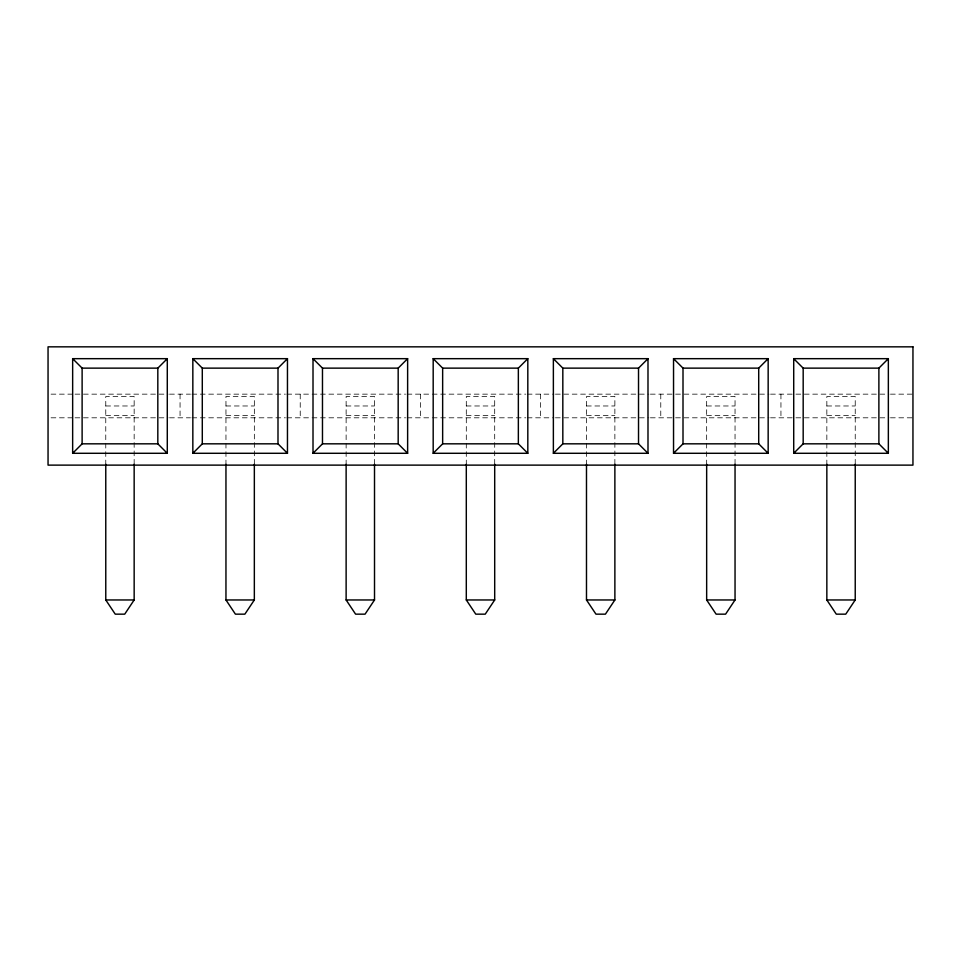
<?xml version="1.0" encoding="UTF-8"?>
<svg xmlns="http://www.w3.org/2000/svg" width="961" height="961" viewBox="0 0 961 961"><rect width="100%" height="100%" fill="white"/><g stroke="black" fill="none" stroke-linecap="round" stroke-linejoin="round"><path stroke-width="0.72" stroke-dasharray="4.8 3.6" d="M51.053 394.154L73.553 394.154M75.054 394.154L168.055 394.154M169.556 394.154L190.446 394.154M191.924 394.154L285.393 394.154M286.883 394.154L310.619 394.154M312.109 394.154L405.578 394.154M407.056 394.154L430.792 394.154M432.282 394.154L525.751 394.154M527.241 394.154L553.944 394.154M555.422 394.154L648.891 394.154M650.381 394.154L674.117 394.154M675.607 394.154L769.076 394.154M770.554 394.154L794.447 394.154M795.948 394.154L888.949 394.154M890.451 394.154L912.95 394.154M105.77 405.974L134.156 405.974M225.955 405.974L254.341 405.974M346.128 405.974L374.514 405.974M466.301 405.974L494.699 405.974M586.486 405.974L614.872 405.974M706.659 405.974L735.045 405.974M826.844 405.974L855.23 405.974M105.77 415.44L134.156 415.44M225.955 415.44L254.341 415.44M346.128 415.44L374.514 415.44M466.301 415.44L494.699 415.44M586.486 415.44L614.872 415.44M706.659 415.44L735.045 415.44M826.844 415.44L855.23 415.44M51.053 417.807L73.553 417.807M75.054 417.807L168.055 417.807M169.556 417.807L190.446 417.807M191.924 417.807L285.393 417.807M286.883 417.807L310.619 417.807M312.109 417.807L405.578 417.807M407.056 417.807L430.792 417.807M432.282 417.807L525.751 417.807M527.241 417.807L553.944 417.807M555.422 417.807L648.891 417.807M650.381 417.807L674.117 417.807M675.607 417.807L769.076 417.807M770.554 417.807L794.447 417.807M795.948 417.807L888.949 417.807M890.451 417.807L912.95 417.807M855.23 464.175L855.23 396.521L826.844 396.521L826.844 464.175M780.945 394.154L780.945 417.807M735.045 464.175L735.045 396.521L706.659 396.521L706.659 464.175M660.772 394.154L660.772 417.807M614.872 464.175L614.872 396.521L586.486 396.521L586.486 464.175M540.587 394.154L540.587 417.807M494.699 464.175L494.699 396.521L466.301 396.521L466.301 464.175M420.413 394.154L420.413 417.807M374.514 464.175L374.514 396.521L346.128 396.521L346.128 464.175M300.228 394.154L300.228 417.807M254.341 464.175L254.341 396.521L225.955 396.521L225.955 464.175M180.055 394.154L180.055 417.807M134.156 464.175L134.156 396.521L105.77 396.521L105.77 464.175"/><path stroke-width="1.44" d="M134.156 464.175L134.156 599.964L124.702 614.163L115.236 614.163L105.77 599.964L105.77 464.175M254.341 464.175L254.341 599.964L244.875 614.163L235.409 614.163L225.955 599.964L225.955 464.175M374.514 464.175L374.514 599.964L365.048 614.163L355.594 614.163L346.128 599.964L346.128 464.175M494.699 464.175L494.699 599.964L485.233 614.163L475.767 614.163L466.301 599.964L466.301 464.175M614.872 464.175L614.872 599.964L605.406 614.163L595.952 614.163L586.486 599.964L586.486 464.175M735.045 464.175L735.045 599.964L725.591 614.163L716.125 614.163L706.659 599.964L706.659 464.175M855.23 464.175L855.23 599.964L845.764 614.163L836.298 614.163L826.844 599.964L826.844 464.175M72.652 453.292L82.117 443.826L157.82 443.826L167.286 453.292L167.286 358.669L72.652 358.669L72.652 453.292L167.286 453.292M157.82 443.826L157.82 368.135L167.286 358.669M192.837 453.292L202.291 443.826L202.291 368.135L192.837 358.669L287.459 358.669L287.459 453.292L192.837 453.292L192.837 358.669M287.459 453.292L277.993 443.826L277.993 368.135L287.459 358.669M313.01 453.292L322.476 443.826L322.476 368.135L313.01 358.669L407.632 358.669L407.632 453.292L313.01 453.292L313.01 358.669M322.476 368.135L398.178 368.135L407.632 358.669M433.183 453.292L442.649 443.826L442.649 368.135L433.183 358.669L527.817 358.669L527.817 453.292L433.183 453.292L433.183 358.669M527.817 453.292L518.351 443.826L518.351 368.135L527.817 358.669M553.368 453.292L562.822 443.826L638.524 443.826L647.99 453.292L647.99 358.669L553.368 358.669L553.368 453.292L647.99 453.292M553.368 358.669L562.822 368.135L638.524 368.135L647.99 358.669M673.541 453.292L683.007 443.826L683.007 368.135L673.541 358.669L768.163 358.669L768.163 453.292L673.541 453.292L673.541 358.669M683.007 368.135L758.709 368.135L768.163 358.669M793.714 453.292L803.18 443.826L803.18 368.135L793.714 358.669L888.348 358.669L888.348 453.292L793.714 453.292L793.714 358.669M803.18 368.135L878.883 368.135L888.348 358.669M72.652 358.669L82.117 368.135L157.82 368.135M202.291 368.135L277.993 368.135M442.649 368.135L518.351 368.135M202.291 443.826L277.993 443.826M322.476 443.826L398.178 443.826L407.632 453.292M442.649 443.826L518.351 443.826M683.007 443.826L758.709 443.826L768.163 453.292M803.18 443.826L878.883 443.826L888.348 453.292M105.77 599.964L134.156 599.964M225.955 599.964L254.341 599.964M346.128 599.964L374.514 599.964M466.301 599.964L494.699 599.964M586.486 599.964L614.872 599.964M706.659 599.964L735.045 599.964M826.844 599.964L855.23 599.964M878.883 368.135L878.883 443.826M758.709 368.135L758.709 443.826M638.524 368.135L638.524 443.826M562.822 368.135L562.822 443.826M398.178 368.135L398.178 443.826M82.117 368.135L82.117 443.826M912.95 346.837L48.05 346.837L48.05 465.124L912.95 465.124L912.95 346.837"/></g></svg>
